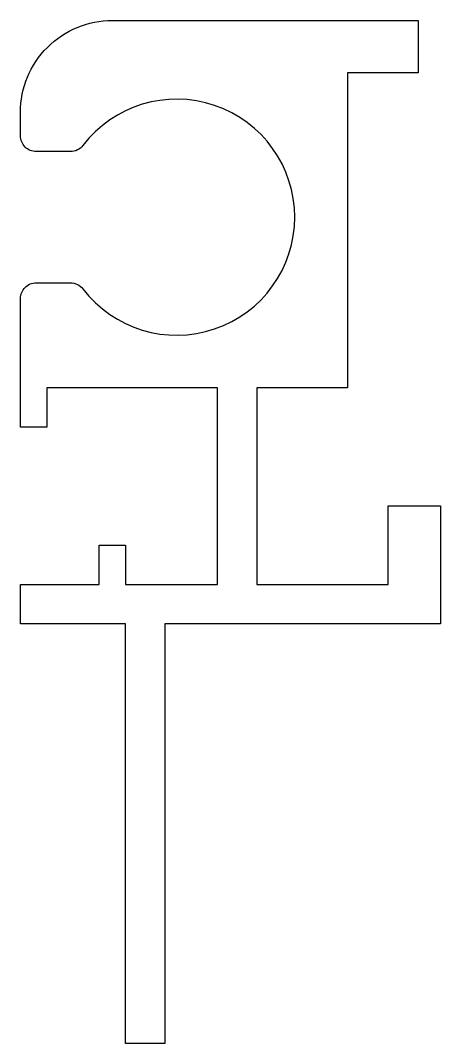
# Model space of a CAD drawing. Extents: x 280.9 to 296.9, y 276.1 to 315.1.
import ezdxf

# ---------------------------------------------------------------- set-up
doc = ezdxf.new("R2010")
doc.units = 0
doc.layers.get('0').update_dxf_attribs({"linetype": 'CONTINUOUS'})

msp = doc.modelspace()

# ---------------------------------------------------------------- linework, layer by layer
msp.add_lwpolyline([(284.851, 293.64), (288.351, 293.64), (288.351, 301.14), (281.851, 301.14), (281.851, 299.64), (280.851, 299.64), (280.851, 304.54, -0.414214), (281.451, 305.14), (282.751, 305.14, -0.233472), (283.227, 304.905, 2.951513), (283.227, 310.375, -0.233472), (282.751, 310.14), (281.451, 310.14, -0.414214), (280.851, 310.74), (280.851, 311.64, -0.414214), (284.351, 315.14), (296.001, 315.14), (296.001, 313.14), (293.301, 313.14), (293.301, 301.14), (289.851, 301.14), (289.851, 293.64), (294.851, 293.64), (294.851, 296.64), (296.851, 296.64), (296.851, 292.14), (286.351, 292.14), (286.351, 276.14), (284.851, 276.14), (284.851, 292.14), (280.851, 292.14), (280.851, 293.64), (283.851, 293.64), (283.851, 295.14), (284.851, 295.14)], format="xyb", close=True)

doc.saveas('drawing.dxf')
